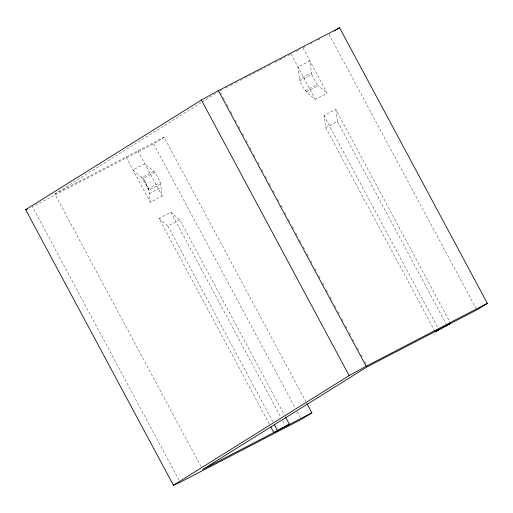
<?xml version="1.0" encoding="UTF-8"?>
<svg xmlns="http://www.w3.org/2000/svg" width="513" height="513" viewBox="0 0 513 513"><rect width="100%" height="100%" fill="white"/><g stroke="black" fill="none" stroke-linecap="round" stroke-linejoin="round"><path stroke-width="0.38" stroke-dasharray="2.56 1.92" d="M201.058 466.721L54.808 193.972L201.423 102.497M202.103 102.074L217.717 92.334M179.018 480.168L32.39 206.707L153.579 143.807L164.109 137.234L305.825 401.532M153.727 171.291L141.857 177.479L132.995 169.925L144.871 163.756L154.99 172.368L160.332 182.352L162.217 196.101L150.335 202.269L126.057 156.984M219.75 91.064L222.578 89.602M225.399 88.133L227.516 87.037M230.337 85.568L232.46 84.472M235.281 83.003L237.397 81.907M240.219 80.438L242.335 79.342M245.163 77.873L259.277 70.55M259.982 70.185L265.631 67.254M268.453 65.786L271.98 63.952M274.801 62.49L279.04 60.29M279.745 59.925L285.388 56.994M288.216 55.526L290.332 54.429M295.93 51.524L298.726 50.075M303.452 47.619L305.062 46.786M310.705 43.855L312.116 43.118M317.765 40.187L319.881 39.091M54.808 193.972L164.109 137.234M302.92 47.895L327.127 93.212L315.315 99.342C308.249 94.257 301.439 87.915 299.63 79.047L311.487 72.897M154.99 172.368L143.319 178.428L141.857 177.479L148.905 190.124L150.335 202.269M160.569 184.071L148.905 190.124L148.667 188.399L160.332 182.352M149.155 193.677L161.037 187.508M434.825 331.174L325.646 127.538L323.985 115.515L335.797 109.384L450.645 323.485M325.646 127.538L337.451 121.408L335.797 109.384M269.287 424.11L159.004 218.435L170.887 212.273L179.73 219.814L284.382 414.991M159.004 218.435L167.847 225.976L179.73 219.814M305.209 90.686L317.028 84.594L327.127 93.212M306.479 91.776L318.291 85.671M299.849 80.727L311.718 74.616L309.852 60.835L297.976 66.998L299.63 79.047M329.057 34.326L476.436 309.198M337.451 121.408L445.912 323.62M291.038 54.064L315.315 99.342M323.985 115.515L438.423 328.929M220.507 92.475L221.642 94.591M223.155 97.406L225.419 101.638M226.932 104.453L229.202 108.685M230.709 111.507L232.979 115.733M235.249 119.959L236.378 122.075M238.648 126.307L240.161 129.122M242.425 133.354L243.938 136.169M246.208 140.402L248.472 144.628M249.985 147.449L252.255 151.675M253.762 154.496L255.654 158.017M257.924 162.249L259.431 165.071M261.701 169.296L263.214 172.118M265.478 176.344L266.991 179.165M269.261 183.391L270.389 185.507M273.038 190.438L274.93 193.965M277.571 198.897L278.706 201.013M280.97 205.238L282.483 208.06M284.753 212.286L286.26 215.107M288.53 219.34L290.044 222.155M292.307 226.387L294.199 229.907M295.712 232.729L297.976 236.955M299.489 239.776L301.759 244.002M303.266 246.824L305.536 251.049M307.05 253.871L309.313 258.097M310.827 260.918L312.718 264.445M314.982 268.671L316.495 271.492M318.765 275.718L320.272 278.54M322.542 282.766L324.056 285.587M326.319 289.813L328.589 294.045M330.103 296.86L332.366 301.093M334.636 305.318L335.771 307.434M338.035 311.667L339.548 314.482M341.818 318.714L343.325 321.529M345.595 325.761L347.109 328.576M349.372 332.809L351.264 336.329M352.777 339.151L355.041 343.377M357.311 347.609L358.824 350.43M361.088 354.656L362.601 357.478M364.865 361.703L367.135 365.936M153.579 143.807L295.289 408.104M297.181 411.625L300.958 418.672M137.939 150.822L162.217 196.101M170.887 212.273L280.791 417.236M282.676 420.756L284.939 424.982M148.667 188.399L143.319 178.428L148.905 190.124M167.847 225.976L272.878 421.859M311.718 74.616L317.028 84.594"/><path stroke-width="0.77" d="M311.872 412.805L301.336 419.377L180.153 482.284L173.413 485.24L25.65 209.67L201.385 100.035L218.403 90.66L339.587 27.76L487.35 303.33L476.814 309.903L367.513 366.635L202.564 469.542L311.872 412.805L306.96 403.648M334.322 31.043L335.637 30.222M336.958 29.401L339.587 27.76M173.413 485.24L349.148 375.606L366.167 366.231L487.35 303.33M285.517 417.101L289.294 424.148L273.814 432.562L270.793 426.925M438.795 329.635L435.204 331.879L450.645 323.485M285.696 426.393L289.294 424.148M25.65 209.67L27.67 208.785M218.403 90.66L366.167 366.231M201.385 100.035L349.148 375.606M274.391 424.681L277.411 430.317"/></g></svg>
